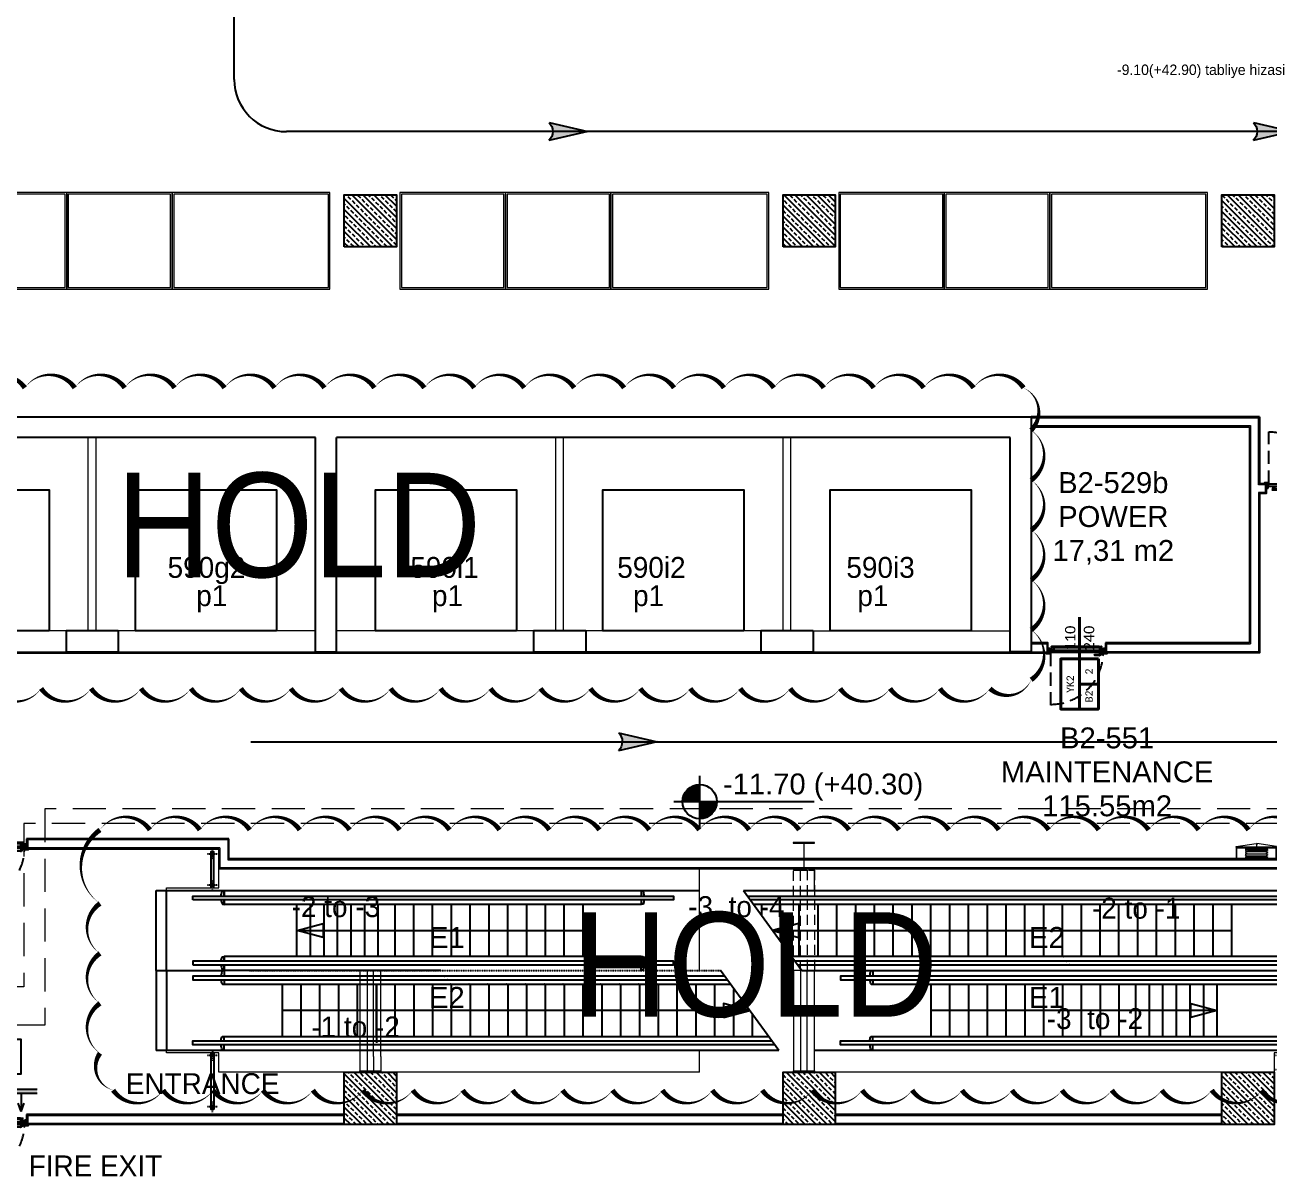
# Model space of a CAD drawing. Header units: metres. Extents: x -9802 to 773, y -8579 to 5125.
# Drawn here: x -4060 to -1678, y -8507 to -6301 of the extents above; entities that cross this region are included whole.
import ezdxf
from ezdxf.enums import TextEntityAlignment as Align

# ---------------------------------------------------------------- set-up
doc = ezdxf.new("R2010")
doc.units = ezdxf.units.M
doc.header["$MEASUREMENT"] = 0
for name, pattern in [('DASHDOT2', [0.5, 0.25, -0.125, 0, -0.125]), ('DOT2', [0.125, 0, -0.125]), ('HIDDEN', [9.525, 6.35, -3.175]), ('HIDDEN2', [0.1875, 0.125, -0.0625])]:
    doc.linetypes.add(name, pattern=pattern)
doc.layers.get('0').update_dxf_attribs({"color": 30, "lineweight": 0})
for name, color, linetype in [('6', 242, 'Continuous'), ('AG-DOOR', 2, 'Continuous'), ('AG-DOOR-OPENING', 9, 'HIDDEN'), ('AG-ESCALATOR', 3, 'Continuous'), ('AG-HANDRAIL', 20, 'Continuous'), ('AG-PLASTER', 73, 'Continuous'), ('AR-ESCALATOR', 3, 'Continuous'), ('V-0_Hatch_Concrete', 252, 'Continuous'), ('V-0_Notation_Level_200', 2, 'Continuous'), ('V-2_Column', 160, 'Continuous'), ('V-2_Wall_Concrete', 160, 'Continuous'), ('V-5_Mechanical', 222, 'Continuous')]:
    doc.layers.add(name, color=color, linetype=linetype)
for name, color, linetype, lineweight in [('Ag-040', 2, 'Continuous', 20), ('AG-Beam_Below', 137, 'HIDDEN', 15), ('AG-DOOR-NOTATION-FIRE', 1, 'Continuous', 40), ('AG-FIRE-HOSE', 1, 'Continuous', 0), ('AG-Slab_Hole', 163, 'Continuous', 20), ('AG-SteelSection', 172, 'Continuous', 15), ('AG-Wall', 4, 'Continuous', 20), ('AI-040 @ 250', 2, 'Continuous', 20), ('HOLD', 7, 'Continuous', 0), ('shaft', 3, 'Continuous', 20), ('SP1-Equipment', 4, 'Continuous', 9)]:
    doc.layers.add(name, color=color, linetype=linetype, lineweight=lineweight)
doc.styles.add('$0$IIS IKEA SANS', font='')
doc.styles.add('ALANLAR_B8$0$ALANLAR_B8$0$VIVA_100', font='arial.ttf', dxfattribs={"height": 25})
doc.styles.add('ARIAL', font='arial.ttf', dxfattribs={"width": 0.9})
doc.styles.add('ARIAL-ING', font='arial.ttf')
doc.styles.add('CALIBRI LIGHT', font='calibril.ttf')
doc.styles.add('IIS IKEA SANS', font='')
doc.styles.get('$0$IIS IKEA SANS').set_extended_font_data('IKEA Sans')
doc.styles.get('IIS IKEA SANS').set_extended_font_data('IKEA Sans')

# ---------------------------------------------------------------- blocks, each defined once
blk = doc.blocks.new('IIS_RoomInfo_2D')
at = {"style": 'IIS IKEA SANS'}
for tag, p, height in [('IIS_ROOMINFO_1:ROOMNAME', (-5.19, 1.61), 2), ('IIS_ROOMINFO_1:ROOMNO', (-5.19, -1.39), 2), ('IIS_ROOMINFO_1:ROOMM2', (-5.19, -3.64), 1.25)]:
    blk.add_attdef(tag, p, '', height=height, dxfattribs=at)
blk = doc.blocks.new('*U6')
at = {"style": 'ARIAL'}
for tag, p in [('NO', (1.676, 0.8)), ('MAHAL', (1.676, -1.8)), ('ALAN', (1.676, -4.4))]:
    blk.add_attdef(tag, text='', height=1.6, dxfattribs=at).set_placement(p, align=Align.MIDDLE_CENTER)
blk = doc.blocks.new('*U27')
for p, q in [((0, -493), (0, 493)), ((-493, 0), (2191, 0))]:
    blk.add_line(p, q)
at = {"const_width": 328}
for points in [[(0, 164, 0.414214), (-164, 0, 0.414214)], [(0, -164, 0.414214), (164, 0, 0.414214)]]:
    blk.add_lwpolyline(points, format="xyb", dxfattribs=at)
blk.add_circle((0, 0), 328)
at = {"style": 'ALANLAR_B8$0$ALANLAR_B8$0$VIVA_100'}
for tag, p in [('%%P0.00', (1897, 137)), ('-0.07', (1834, -502))]:
    blk.add_attdef(tag, text='', height=400, dxfattribs=at).set_placement(p, align=Align.RIGHT)
blk = doc.blocks.new('YD')
at = {"layer": 'AG-FIRE-HOSE'}
for p, q in [((-165, 214), (-165, 564)), ((-130, 569), (-130, 209)), ((-90, 209), (-90, 569)), ((-51, 569), (-51, 209)), ((-220, 389), (-204, 389))]:
    blk.add_line(p, q, dxfattribs=at)
for points in [[(-220, 770), (-236, 770), (-288, 394, 0.037389), (-220, 389, -23668932620.97506)], [(-220, 0), (-236, 0), (-288, 384, -0.037389), (-220, 389, 23668932620.97506)]]:
    blk.add_lwpolyline(points, format="xyb", dxfattribs=at)
for points in [[(-220, 0), (0, 0), (0, 770), (-220, 770), (-220, 0)], [(-181, 605), (-165, 564), (-149, 605), (-130, 569), (-110, 605), (-90, 569), (-71, 605), (-51, 569), (-31, 605)], [(-181, 173), (-165, 214), (-149, 173), (-130, 209), (-110, 173), (-90, 209), (-71, 173), (-51, 209), (-31, 173)]]:
    blk.add_lwpolyline(points, dxfattribs=at)
for points in [[(-204, 8), (-8, 8), (-8, 762), (-204, 762)], [(-185, 173), (-181, 173), (-181, 605), (-185, 605)], [(-31, 605), (-28, 605), (-28, 173), (-31, 173)]]:
    blk.add_lwpolyline(points, close=True, dxfattribs=at)
blk = doc.blocks.new('A$C4A7B21B9')
at = {"layer": 'AG-Beam_Below', "ltscale": 3}
for points in [[(-0.2, 1.95), (-0.6, 1.95), (-0.6, 0), (-0.2, 0)], [(-0.338, 1.95), (-0.463, 1.95), (-0.463, 0.03), (-0.338, 0.03)], [(-0.2, 0), (-0.6, 0), (-0.6, 0.03), (-0.2, 0.03)]]:
    blk.add_lwpolyline(points, close=True, dxfattribs=at)
blk = doc.blocks.new('A$C6AB749E8')
at = {"layer": 'AG-Beam_Below', "linetype": 'Continuous', "ltscale": 0.3}
for p, q in [((-0.6, 0.3), (-0.6, 0.03)), ((-0.463, 0.3), (-0.463, 0.03)), ((-0.338, 0.3), (-0.338, 0.03)), ((-0.2, 0.3), (-0.2, 0.03))]:
    blk.add_line(p, q, dxfattribs=at)
at = {"layer": 'AG-Beam_Below', "ltscale": 3}
for points in [[(-0.2, 0.3), (-0.2, 1.95), (-0.6, 1.95), (-0.6, 0.3)], [(-0.338, 0.3), (-0.338, 1.95), (-0.463, 1.95), (-0.463, 0.3)]]:
    blk.add_lwpolyline(points, dxfattribs=at)
at = {"layer": 'AG-Beam_Below', "linetype": 'Continuous', "ltscale": 3}
blk.add_lwpolyline([(-0.2, 0), (-0.6, 0), (-0.6, 0.03), (-0.2, 0.03)], close=True, dxfattribs=at)
at = {"layer": 'AG-ESCALATOR'}
blk.add_line((-0.285, 1.685), (-0.285, 0.565), dxfattribs=at)
blk = doc.blocks.new('ok')
at = {"layer": '6'}
h = blk.add_hatch(color=256, dxfattribs=at)
edge = h.paths.add_edge_path()
edge.add_ellipse((1571515.97, 116941.68), major_axis=(-7.14, 7.19), ratio=1, start_angle=359.45276, end_angle=450.68953)
edge.add_line((1571508.87, 116934.46), (1571477.92, 116941.82))
edge.add_line((1571477.92, 116941.82), (1571508.9, 116948.94))
for p, q in [((1571477.92, 116941.82), (1571508.9, 116948.94)), ((1571508.87, 116934.46), (1571477.92, 116941.82))]:
    blk.add_line(p, q, dxfattribs=at)
at = {"layer": '6', "extrusion": (0, 0, -1)}
blk.add_ellipse((1571515.97, 116941.68), major_axis=(-7.14, 7.19), ratio=1, start_param=4.700354, end_param=6.292737, dxfattribs=at)
blk = doc.blocks.new('KAPIYON')
at = {"layer": '6'}
blk.add_hatch(color=2, dxfattribs=at).paths.add_polyline_path([(1584376.1, 117133.6), (1584364.2, 117133.6), (1584364.2, 117115.1), (1584364.2, 117105.6), (1584357.6, 117105.6), (1584370.2, 117096.6), (1584382.7, 117105.6), (1584376.1, 117105.6), (1584376.1, 117115.1)])
at = {"layer": '6', "color": 4}
blk.add_lwpolyline([(1584330, 117143.2), (1584410.3, 117143.2), (1584410.3, 117087), (1584330, 117087), (1584330, 117143.2)], dxfattribs=at)
at = {"layer": '6', "color": 2}
blk.add_lwpolyline([(1584376.1, 117133.6), (1584364.2, 117133.6), (1584364.2, 117115.1), (1584364.2, 117105.6), (1584357.6, 117105.6), (1584370.2, 117096.6), (1584382.7, 117105.6), (1584376.1, 117105.6), (1584376.1, 117115.1)], close=True, dxfattribs=at)
blk = doc.blocks.new('A$C07630900')
at = {"layer": '6', "xscale": 0.5, "yscale": 0.5, "zscale": 0.5, "rotation": 270}
blk.add_blockref('KAPIYON', (-58543.51, 792191.76), dxfattribs=at)
blk = doc.blocks.new('A$C2DA34C5B')
at = {"xscale": 24, "yscale": 24, "zscale": 24}
blk.add_blockref('A$C07630900', (315, -160), dxfattribs=at)
blk = doc.blocks.new('I')
at = {"layer": '6', "linetype": 'Continuous'}
blk.add_hatch(color=4, dxfattribs=at).paths.add_polyline_path([(208591, 128493), (208591, 128667), (205379, 128667), (205379, 128493)])
at = {"layer": '6', "color": 4}
for p, q in [((208591, 128667), (205379, 128667)), ((205379, 128493), (208591, 128493))]:
    blk.add_line(p, q, dxfattribs=at)
at = {"layer": '6'}
for p, q in [((205991, 128493), (205991, 127812)), ((207979, 128493), (207979, 127812)), ((205991, 127812), (205877, 128131)), ((205991, 127812), (206104, 128131)), ((207979, 127812), (207866, 128131)), ((207979, 127812), (208093, 128131))]:
    blk.add_line(p, q, dxfattribs=at)
blk = doc.blocks.new('A$C797D3CE4')
at = {"layer": '6', "xscale": -0.4999999999999911, "yscale": 0.4999999999999911, "zscale": 0.4999999999999911, "rotation": 180}
blk.add_blockref('I', (-103492, 64334), dxfattribs=at)
at = {"layer": '6', "ltscale": 250, "rotation": 270}
blk.add_blockref('A$C2DA34C5B', (-12, 33), dxfattribs=at)
blk = doc.blocks.new('A$C64C532C9')
at = {"layer": '6', "ltscale": 0.3}
for p, q in [((66.786, -46.092), (66.786, -27.621)), ((89.665, -47.092), (67.786, -47.092))]:
    blk.add_line(p, q, dxfattribs=at)
at = {"layer": '6'}
blk.add_line((67.105, -58.775), (87.213, -58.775), dxfattribs=at)
at = {"layer": '6', "ltscale": 0.3}
blk.add_arc((67.786, -46.092), 1, 180, 270, dxfattribs=at)
at = {"layer": '6', "extrusion": (0, 0, -1), "xscale": -0.02399999999994179, "yscale": 0.02399999999994179, "zscale": -0.02399999999994179, "rotation": 180}
for p in [(-37789.026, 2759.512), (-37802.509, 2759.512), (-37790.355, 2747.829)]:
    blk.add_blockref('ok', p, dxfattribs=at)
at = {"layer": '6', "xscale": 0.0009999999999854483, "yscale": 0.0009999999999854483, "zscale": 0.0009999999999854483, "rotation": 180}
blk.add_blockref('A$C797D3CE4', (62.209, -65.419), dxfattribs=at)
blk = doc.blocks.new('ss3')
at = {"layer": 'SP1-Equipment', "color": 251, "ltscale": 0.3}
for points in [[(-106537, -359685), (-106537, -361705), (-104687, -361705), (-104687, -359685)], [(-106507, -359715), (-106507, -361675), (-104717, -361675), (-104717, -359715)]]:
    blk.add_lwpolyline(points, close=True, dxfattribs=at)
blk = doc.blocks.new('1')
at = {"layer": 'SP1-Equipment', "color": 251, "ltscale": 0.3}
for points in [[(-93598, -359685), (-93598, -362705), (-91748, -362705), (-91748, -359685)], [(-93568, -359715), (-93568, -362675), (-91778, -362675), (-91778, -359715)]]:
    blk.add_lwpolyline(points, close=True, dxfattribs=at)
blk = doc.blocks.new('A$C444451AC')
at = {"layer": 'SP1-Equipment', "rotation": 270}
for name, p in [('ss3', (317871, -173294)), ('ss3', (319891, -173294)), ('1', (322911, -160355)), ('ss3', (326271, -173294)), ('ss3', (328291, -173294)), ('1', (331311, -160355)), ('ss3', (334671, -173294)), ('ss3', (336691, -173294)), ('1', (339711, -160355))]:
    blk.add_blockref(name, p, dxfattribs=at)
blk = doc.blocks.new('A$C32196F0F')
at = {"color": 122}
for p, q in [((11, 3.5), (10.5, 3.5)), ((10.5, 3.5), (10.5, 0.3)), ((15.2, 0), (10.8, 0)), ((11, 6.5), (11, 7.5)), ((15, 6.5), (15, 7.5)), ((15.5, 3.5), (15, 3.5)), ((15.5, 3.5), (15.5, 0.3)), ((15.5, 3), (101.5, 3)), ((15.5, 0.5), (101.5, 0.5)), ((101.5, 3.5), (102, 3.5)), ((101.5, 3.5), (101.5, 0.3)), ((101.8, 0), (106.2, 0)), ((102, 6.5), (102, 7.5)), ((106, 6.5), (106, 7.5)), ((106, 3.5), (106.5, 3.5)), ((106.5, 3.5), (106.5, 0.3))]:
    blk.add_line(p, q, dxfattribs=at)
at = {"linetype": 'HIDDEN2'}
for p, q in [((109.9, 12.8), (107.4, 12.8)), ((108.7, 11.6), (108.7, 14.1))]:
    blk.add_line(p, q, dxfattribs=at)
at = {"color": 122}
for points in [[(7, 4.3), (7, 13.8, 0.414214), (6.8, 14), (0.2, 14, 0.414214), (0, 13.8), (0, 12.5), (0.1, 12.5), (0.1, 13.8, -0.414214), (0.2, 13.9), (6.8, 13.9, -0.414214), (6.8, 13.8), (6.8, 4.3), (6.8, 4.3, -0.414214), (6.7, 4.2), (3.5, 4.2), (3.5, 4.2), (3.5, 4), (6.7, 4, 0.414214), (7, 4.3)], [(110, 4.3), (110, 13.8, -0.414214), (110.2, 14), (116.8, 14, -0.414214), (117, 13.8), (117, 12.5), (116.8, 12.5), (116.8, 13.8, 0.414214), (116.8, 13.9), (110.2, 13.9, 0.414214), (110.1, 13.8), (110.1, 4.3), (110.1, 4.3, 0.414214), (110.3, 4.2), (113.5, 4.2), (113.5, 4.2), (113.5, 4), (110.3, 4, -0.414214), (110, 4.3)]]:
    blk.add_lwpolyline(points, format="xyb", dxfattribs=at)
blk.add_lwpolyline([(110, 7.5), (7, 7.5), (7, 11.5), (110, 11.5)], close=True)
for points in [[(15, 6.5), (11, 6.5), (11, 1.5), (15, 1.5)], [(102, 6.5), (106, 6.5), (106, 1.5), (102, 1.5)]]:
    blk.add_lwpolyline(points, close=True, dxfattribs=at)
at = {"color": 253}
blk.add_lwpolyline([(12.2, 12), (12.2, 14.9, -0.414214), (15.2, 17.9), (23.7, 17.4, -0.502224), (24.2, 16.7), (23.9, 15.9), (23.9, 15.9), (15.2, 15.4, 0.414214), (14.2, 14.4), (14.2, 12)], format="xyb", dxfattribs=at)
at = {"linetype": 'HIDDEN2'}
for radius in [0.75, 0.5]:
    blk.add_circle((108.7, 12.8), radius, dxfattribs=at)
at = {"color": 122}
for centre, start, end in [((10.8, 0.3), 180, 270), ((15.2, 0.3), 270, 360), ((101.8, 0.3), 180, 270), ((106.2, 0.3), 270, 360)]:
    blk.add_arc(centre, 0.3, start, end, dxfattribs=at)
at = {"layer": 'AG-DOOR-OPENING', "color": 9, "linetype": 'HIDDEN2', "ltscale": 200}
blk.add_line((108.7, 12.8), (108.7, 113.2), dxfattribs=at)
blk.add_arc((107.6, 11.3), 99.8, 90, 180, dxfattribs=at)
blk = doc.blocks.new('*U54')
blk.add_lwpolyline([(1000, -450), (2200, -450), (2200, 450), (1000, 450)], close=True)
for points in [[(2200, 0), (0, 0)], [(1600, -450), (1600, 0)]]:
    blk.add_lwpolyline(points)
at = {"style": 'CALIBRI LIGHT'}
for tag, height, p in [('GENİŞLİK', 250, (500, 225)), ('KAPIKODU', 175, (1600, 225)), ('YÜKSEKLİK', 250, (500, -225)), ('KATTAKI.SAYISI', 175, (1300, -225)), ('BULUNDUGU.KAT', 175, (1900, -225))]:
    blk.add_attdef(tag, text='', height=height, dxfattribs=at).set_placement(p, align=Align.MIDDLE_CENTER)
blk = doc.blocks.new('*U64')
at = {"linetype": 'HIDDEN2'}
for p, q in [((3.6, 0.3), (6.1, 0.3)), ((4.8, -0.9), (4.8, 1.6)), ((206.4, 0.3), (203.9, 0.3)), ((205.2, -0.9), (205.2, 1.6))]:
    blk.add_line(p, q, dxfattribs=at)
at = {"color": 122}
for p, q in [((87, 5.1), (87, 3.6)), ((99, 5.1), (87, 5.1)), ((97.2, 3.6), (87, 3.6)), ((96.3, 0.1), (96.3, -0.9)), ((99.9, 0.1), (96.3, 0.1)), ((97.2, 3.6), (97.2, 0.1)), ((99, 5.1), (99, 0.1)), ((99.9, 0.1), (99.9, -0.9)), ((110.1, 0.1), (110.1, -0.9)), ((110.1, 0.1), (113.7, 0.1)), ((111, 5.1), (111, 0.1)), ((111, 5.1), (123, 5.1)), ((112.8, 3.6), (112.8, 0.1)), ((112.8, 3.6), (123, 3.6)), ((113.7, 0.1), (113.7, -0.9)), ((123, 5.1), (123, 3.6)), ((12.5, -9), (12, -9)), ((12, -9), (12, -12.2)), ((16.7, -12.5), (12.3, -12.5)), ((12.5, -6), (12.5, -5)), ((16.5, -6), (16.5, -5)), ((17, -9), (16.5, -9)), ((17, -9), (17, -12.2)), ((17, -9.5), (95.5, -9.5)), ((17, -12), (95.5, -12)), ((95.5, -9), (96, -9)), ((95.5, -9), (95.5, -12.2)), ((95.8, -12.5), (100.2, -12.5)), ((96, -6), (96, -5)), ((100, -6), (100, -5)), ((100, -9), (100.5, -9)), ((100.5, -9), (100.5, -12.2)), ((110, -9), (109.5, -9)), ((109.5, -9), (109.5, -12.2)), ((114.2, -12.5), (109.8, -12.5)), ((110, -6), (110, -5)), ((114, -6), (114, -5)), ((114.5, -9), (114, -9)), ((114.5, -9), (114.5, -12.2)), ((193, -9.5), (114.5, -9.5)), ((193, -12), (114.5, -12)), ((193, -9), (193.5, -9)), ((193, -9), (193, -12.2)), ((193.3, -12.5), (197.7, -12.5)), ((193.5, -6), (193.5, -5)), ((197.5, -6), (197.5, -5)), ((197.5, -9), (198, -9)), ((198, -9), (198, -12.2))]:
    blk.add_line(p, q, dxfattribs=at)
for points in [[(3.5, -8.2), (3.5, 1.3, 0.414214), (3.3, 1.5), (-3.3, 1.5, 0.414214), (-3.5, 1.3), (-3.5, 0), (-3.4, 0), (-3.4, 1.3, -0.414214), (-3.3, 1.4), (3.3, 1.4, -0.414214), (3.3, 1.3), (3.3, -8.2), (3.3, -8.2, -0.414214), (3.2, -8.4), (0, -8.4), (0, -8.4), (0, -8.5), (3.2, -8.5, 0.414214), (3.5, -8.2)], [(206.5, -8.2), (206.5, 1.3, -0.414214), (206.7, 1.5), (213.3, 1.5, -0.414214), (213.5, 1.3), (213.5, 0), (213.4, 0), (213.4, 1.3, 0.414214), (213.3, 1.4), (206.7, 1.4, 0.414214), (206.7, 1.3), (206.7, -8.2), (206.7, -8.2, 0.414214), (206.8, -8.4), (210, -8.4), (210, -8.4), (210, -8.5), (206.8, -8.5, -0.414214), (206.5, -8.2)]]:
    blk.add_lwpolyline(points, format="xyb", dxfattribs=at)
for points in [[(3.5, -5), (105, -5), (105, -1), (3.5, -1)], [(206.5, -5), (105, -5), (105, -1), (206.5, -1)]]:
    blk.add_lwpolyline(points, close=True)
for points in [[(16.5, -6), (12.5, -6), (12.5, -11), (16.5, -11)], [(96, -6), (100, -6), (100, -11), (96, -11)], [(114, -6), (110, -6), (110, -11), (114, -11)], [(193.5, -6), (197.5, -6), (197.5, -11), (193.5, -11)]]:
    blk.add_lwpolyline(points, close=True, dxfattribs=at)
at = {"linetype": 'HIDDEN2'}
for centre, radius in [((4.8, 0.3), 0.75), ((4.8, 0.3), 0.5), ((205.2, 0.3), 0.75), ((205.2, 0.3), 0.5)]:
    blk.add_circle(centre, radius, dxfattribs=at)
at = {"color": 122}
for centre, start, end in [((12.3, -12.2), 180, 270), ((16.7, -12.2), 270, 0), ((95.8, -12.2), 180, 270), ((100.2, -12.2), 270, 0), ((109.8, -12.2), 180, 270), ((114.2, -12.2), 270, 0), ((193.3, -12.2), 180, 270), ((197.7, -12.2), 270, 0)]:
    blk.add_arc(centre, 0.3, start, end, dxfattribs=at)
at = {"layer": 'AG-DOOR-OPENING', "color": 9, "linetype": 'HIDDEN2', "ltscale": 200}
for p, q in [((4.8, 0.3), (4.8, 99.2)), ((205.2, 0.3), (205.2, 99.2))]:
    blk.add_line(p, q, dxfattribs=at)
for centre, start, end in [((4.9, -0.9), 0, 90), ((205.1, -0.9), 90, 180)]:
    blk.add_arc(centre, 100.1, start, end, dxfattribs=at)
blk = doc.blocks.new('kolon 1x1')
at = {"layer": 'V-0_Hatch_Concrete'}
h = blk.add_hatch(dxfattribs=at)
h.set_pattern_fill('ANSI33', color=256, scale=0.6, angle=90)
h.set_pattern_definition([(135, (49.56922, -174.56495), (-0.10606602, -0.10606602), []), (135, (49.56922, -174.45888), (-0.10606602, -0.10606602), [0.075, -0.0375])])
h.paths.add_polyline_path([(1, -1), (1, 0), (0, 0), (0, -1)])
blk.add_lwpolyline([(0, -1), (0, 0), (1, 0), (1, -1)], close=True)
blk = doc.blocks.new('as-gr')
at = {"linetype": 'Continuous'}
for p, q in [((-41.4, -75.15), (-41.4, -71.45)), ((-41.25, -75.15), (-41.25, -71.45)), ((-32.45, -75.15), (-32.45, -71.45)), ((-32.3, -75.15), (-32.3, -71.45)), ((-28.1, -75.15), (-28.1, -71.45)), ((-27.95, -75.15), (-27.95, -71.45))]:
    blk.add_line(p, q, dxfattribs=at)
at = {"layer": 'AG-Wall'}
for p, q in [((-41.825, -75.15), (-45.6, -75.15)), ((-37.05, -75.15), (-40.825, -75.15)), ((-32.875, -75.15), (-36.65, -75.15)), ((-28.525, -75.15), (-31.875, -75.15)), ((-27.525, -75.15), (-23.75, -75.15)), ((-45.6, -75.55), (-41.825, -75.55)), ((-40.825, -75.55), (-37.05, -75.55)), ((-36.65, -75.55), (-32.875, -75.55)), ((-28.525, -75.55), (-31.875, -75.55)), ((-27.525, -75.55), (-23.75, -75.55))]:
    blk.add_line(p, q, dxfattribs=at)
at = {"layer": 'V-2_Wall_Concrete'}
for p, q in [((-50.3, -71.05), (-23.35, -71.05)), ((-23.35, -71.05), (-23.35, -75.55)), ((-37.05, -71.45), (-45.6, -71.45)), ((-37.05, -75.55), (-37.05, -71.45)), ((-23.75, -71.45), (-36.65, -71.45)), ((-36.65, -75.55), (-36.65, -71.45)), ((-23.75, -75.55), (-23.75, -71.45)), ((-41.825, -75.15), (-41.825, -75.55)), ((-40.825, -75.15), (-41.825, -75.15)), ((-40.825, -75.15), (-40.825, -75.55)), ((-32.875, -75.15), (-32.875, -75.55)), ((-31.875, -75.15), (-32.875, -75.15)), ((-31.875, -75.15), (-31.875, -75.55)), ((-27.525, -75.15), (-28.525, -75.15)), ((-28.525, -75.15), (-28.525, -75.55)), ((-27.525, -75.15), (-27.525, -75.55)), ((-41.825, -75.55), (-40.825, -75.55)), ((-37.05, -75.55), (-36.65, -75.55)), ((-32.875, -75.55), (-31.875, -75.55)), ((-28.525, -75.55), (-27.525, -75.55)), ((-23.35, -75.55), (-23.75, -75.55))]:
    blk.add_line(p, q, dxfattribs=at)
at = {"layer": 'V-5_Mechanical', "linetype": 'Continuous'}
for points in [[(-42.15, -75.15), (-44.85, -75.15), (-44.85, -72.45), (-42.15, -72.45)], [(-37.798, -75.15), (-40.498, -75.15), (-40.498, -72.45), (-37.798, -72.45)], [(-33.2, -75.15), (-35.9, -75.15), (-35.9, -72.45), (-33.2, -72.45)], [(-28.85, -75.15), (-31.55, -75.15), (-31.55, -72.45), (-28.85, -72.45)], [(-24.5, -75.15), (-27.2, -75.15), (-27.2, -72.45), (-24.5, -72.45)]]:
    blk.add_lwpolyline(points, close=True, dxfattribs=at)
blk = doc.blocks.new('HNDR-PLN')
at = {"layer": 'AG-HANDRAIL', "color": 9, "linetype": 'HIDDEN2'}
blk.add_lwpolyline([(20, 20), (20, -20), (-20, -20), (-20, 20)], close=True, dxfattribs=at)
at = {"layer": 'AG-HANDRAIL', "linetype": 'DASHDOT2', "ltscale": 2}
for points in [[(0, -100), (0, 100)], [(-100, 0), (100, 0)]]:
    blk.add_lwpolyline(points, dxfattribs=at)
at = {"layer": 'AG-HANDRAIL', "color": 9, "linetype": 'HIDDEN2'}
blk.add_circle((0, 0), 15, dxfattribs=at)
blk = doc.blocks.new('b2vest')
at = {"layer": 'AG-HANDRAIL', "ltscale": 0.3}
blk.add_lwpolyline([(-22850, -4070), (-22850, -3370), (-22800, -3370), (-22800, -4070)], dxfattribs=at)
for points in [[(-1951, -3370), (-1951, -4070), (-2001, -4070), (-2001, -3370)], [(-22799, -8310), (-22849, -8310), (-22849, -7230), (-22799, -7230)], [(-2400, -7600), (-2400, -7230), (-2350, -7230), (-2350, -7600)]]:
    blk.add_lwpolyline(points, close=True, dxfattribs=at)
at = {"layer": 'AG-Slab_Hole', "ltscale": 0.3}
for p, q in [((-13500, -5650), (-13500, -3700)), ((-11300, -4120), (-11300, -3700)), ((-11300, -7600), (-11300, -5650)), ((-13500, -7600), (-13500, -7180))]:
    blk.add_line(p, q, dxfattribs=at)
for points in [[(-23700, -4120), (-23700, -4070), (-22700, -4070), (-22700, -3700)], [(-2100, -3700), (-2100, -4070), (-1100, -4070), (-1100, -4120)], [(-20300, -7600), (-22700, -7600), (-22700, -7230), (-23700, -7230), (-23700, -7180)], [(-1100, -7180), (-1100, -7230), (-2500, -7230), (-2500, -7600)], [(-13500, -7600), (-19300, -7600)], [(-3500, -7600), (-11300, -7600)]]:
    blk.add_lwpolyline(points, dxfattribs=at)
at = {"layer": 'AR-ESCALATOR', "color": 140}
for p, q in [((-23900, -5650), (-23900, -4120)), ((-23700, -5650), (-23700, -4120)), ((-19882, -4120), (-13500, -4120)), ((-1100, -5650), (-1100, -7180)), ((-900, -5650), (-900, -7180))]:
    blk.add_line(p, q, dxfattribs=at)
at = {"layer": 'AR-ESCALATOR'}
for p, q in [((-12657, -4120), (-11540, -5650)), ((-1100, -5650), (-1100, -4120)), ((-900, -5650), (-900, -4120)), ((-23900, -5650), (-23900, -7180)), ((-23700, -5650), (-23700, -7180)), ((-11980, -7180), (-13097, -5650))]:
    blk.add_line(p, q, dxfattribs=at)
at = {"layer": 'AR-ESCALATOR', "linetype": 'DOT2', "ltscale": 0.001}
for p, q in [((-7469, -4120), (-7463, -4120)), ((-7469, -4120), (-7463, -4120)), ((-18448, -5650), (-22127, -5650))]:
    blk.add_line(p, q, dxfattribs=at)
at = {"layer": 'AR-ESCALATOR', "color": 140}
for points in [[(-23900, -4120), (-14619, -4120), (-14595, -4123, -0.286419), (-14581, -4135, -0.056277), (-14562, -4226)], [(-22658, -4226, -0.056277), (-22638, -4135, -0.286419), (-22624, -4123), (-22600, -4120), (-22600, -4226)], [(-22658, -4301, 0.07391), (-22638, -4370, 0.286419), (-22624, -4382), (-22600, -4385), (-22600, -4301)], [(-14561, -4301, -0.048643), (-14574, -4371, -0.290108), (-14589, -4383), (-14619, -4385), (-22600, -4385)], [(-22658, -5469, -0.07391), (-22638, -5400, -0.286419), (-22624, -5388), (-22600, -5385), (-22600, -5469)], [(-14561, -5469, 0.048643), (-14574, -5399, 0.290108), (-14589, -5387), (-14619, -5385), (-22600, -5385)], [(-22658, -5544, 0.056277), (-22638, -5635, 0.286419), (-22624, -5647), (-22600, -5650), (-22600, -5544)], [(-14562, -5544, -0.056277), (-14581, -5635, -0.286419), (-14595, -5647), (-14619, -5650), (-14619, -5544)], [(-10238, -5757, -0.056277), (-10219, -5665, -0.286419), (-10205, -5653), (-10181, -5650), (-10181, -5757)], [(-2142, -5757, 0.056277), (-2162, -5665, 0.286419), (-2176, -5653), (-2200, -5650), (-2200, -5757)], [(-10239, -5832, 0.048643), (-10226, -5901, 0.290108), (-10211, -5913), (-10181, -5915), (-2200, -5915)], [(-2142, -5832, -0.07391), (-2162, -5900, -0.286419), (-2176, -5912), (-2200, -5915), (-2200, -5832)], [(-10239, -6999, -0.048643), (-10226, -6929, -0.290108), (-10211, -6917), (-10181, -6915), (-2200, -6915)], [(-900, -7180), (-10181, -7180), (-10205, -7177, -0.286419), (-10219, -7165, -0.056277), (-10238, -7074)], [(-2142, -6999, 0.07391), (-2162, -6930, 0.286419), (-2176, -6918), (-2200, -6915), (-2200, -6999)], [(-2142, -7074, -0.056277), (-2162, -7165, -0.286419), (-2176, -7177), (-2200, -7180), (-2200, -7074)]]:
    blk.add_lwpolyline(points, format="xyb", dxfattribs=at)
for points in [[(-23200, -4301), (-23200, -4226), (-14000, -4226), (-14000, -4301)], [(-20702, -5019), (-21202, -4885), (-20702, -4751)], [(-23200, -5544), (-14000, -5544), (-14000, -5469), (-23200, -5469)], [(-1600, -5757), (-10800, -5757), (-10800, -5832), (-1600, -5832)], [(-4094, -6281), (-3594, -6415), (-4094, -6549)], [(-1600, -6999), (-1600, -7074), (-10800, -7074), (-10800, -6999)]]:
    blk.add_lwpolyline(points, close=True, dxfattribs=at)
for points in [[(-22600, -4226), (-22600, -4120)], [(-14619, -4120), (-14619, -4226)], [(-22600, -4385), (-22600, -4301)], [(-22600, -4301), (-22600, -4385)], [(-21206, -5385), (-21206, -4385)], [(-20947, -5385), (-20947, -4385)], [(-20687, -5385), (-20687, -4385)], [(-20427, -5385), (-20427, -4385)], [(-20167, -5385), (-20167, -4385)], [(-19907, -5385), (-19907, -4385)], [(-19648, -5385), (-19648, -4385)], [(-19328, -5385), (-19328, -4385)], [(-18968, -5385), (-18968, -4385)], [(-18608, -5385), (-18608, -4385)], [(-18248, -5385), (-18248, -4385)], [(-17888, -5385), (-17888, -4385)], [(-17528, -5385), (-17528, -4385)], [(-17168, -5385), (-17168, -4385)], [(-16808, -5385), (-16808, -4385)], [(-16448, -5385), (-16448, -4385)], [(-16088, -5385), (-16088, -4385)], [(-15728, -5385), (-15728, -4385)], [(-14619, -4301), (-14619, -4385)], [(-21202, -4885), (-15728, -4885)], [(-22600, -5385), (-22600, -5469)], [(-22600, -5469), (-22600, -5385)], [(-14619, -5469), (-14619, -5385)], [(-22600, -5544), (-22600, -5650)], [(-14619, -5650), (-14619, -5544)], [(-10181, -5650), (-10181, -5757)], [(-2200, -5757), (-2200, -5650)], [(-10181, -5832), (-10181, -5915)], [(-9072, -5915), (-9072, -6915)], [(-8712, -5915), (-8712, -6915)], [(-8352, -5915), (-8352, -6915)], [(-7992, -5915), (-7992, -6915)], [(-7632, -5915), (-7632, -6915)], [(-7272, -5915), (-7272, -6915)], [(-6912, -5915), (-6912, -6915)], [(-6552, -5915), (-6552, -6915)], [(-6192, -5915), (-6192, -6915)], [(-5832, -5915), (-5832, -6915)], [(-5472, -5915), (-5472, -6915)], [(-5152, -5915), (-5152, -6915)], [(-4893, -5915), (-4893, -6915)], [(-4633, -5915), (-4633, -6915)], [(-4373, -5915), (-4373, -6915)], [(-4113, -5915), (-4113, -6915)], [(-3853, -5915), (-3853, -6915)], [(-3594, -5915), (-3594, -6915)], [(-2200, -5915), (-2200, -5832)], [(-2200, -5832), (-2200, -5915)], [(-3594, -6415), (-9068, -6415)], [(-10181, -6999), (-10181, -6915)], [(-10181, -7180), (-10181, -7074)], [(-2200, -6915), (-2200, -6999)], [(-2200, -6999), (-2200, -6915)], [(-2200, -7074), (-2200, -7180)], [(-4918, -7180), (-11300, -7180)]]:
    blk.add_lwpolyline(points, dxfattribs=at)
at = {"layer": 'AR-ESCALATOR'}
for points in [[(-12657, -4120), (-2200, -4120), (-2176, -4123, -0.286419), (-2162, -4135, -0.056277), (-2142, -4226)], [(-2142, -4301, -0.048643), (-2155, -4371, -0.290108), (-2169, -4383), (-2200, -4385), (-12464, -4385)], [(-2142, -5469, 0.048643), (-2155, -5399, 0.290108), (-2169, -5387), (-2200, -5385), (-11734, -5385)], [(-18454, -5650), (-22600, -5650), (-22624, -5653, 0.286419), (-22638, -5665, 0.056277), (-22658, -5757)], [(-11540, -5650), (-2200, -5650), (-2176, -5647, 0.286419), (-2162, -5635, 0.056277), (-2142, -5544)], [(-22658, -5832, 0.048643), (-22645, -5901, 0.290108), (-22631, -5913), (-22600, -5915), (-12918, -5915)], [(-22658, -6999, -0.048643), (-22645, -6929, -0.290108), (-22631, -6917), (-22600, -6915), (-12174, -6915)], [(-11980, -7180), (-22600, -7180), (-22624, -7177, -0.286419), (-22638, -7165, -0.056277), (-22658, -7074)]]:
    blk.add_lwpolyline(points, format="xyb", dxfattribs=at)
for points in [[(-12580, -4226), (-1600, -4226), (-1600, -4301), (-12525, -4301)], [(-7469, -4120), (-7463, -4120)], [(-7397, -4226), (-7391, -4226)], [(-2200, -4120), (-2200, -4226)], [(-2200, -4120), (-900, -4120)], [(-12309, -4598), (-12309, -4385)], [(-11949, -5091), (-11949, -4385)], [(-11589, -5385), (-11589, -4385)], [(-11229, -5385), (-11229, -4385)], [(-10869, -5385), (-10869, -4385)], [(-10509, -5385), (-10509, -4385)], [(-10149, -5385), (-10149, -4385)], [(-9789, -5385), (-9789, -4385)], [(-9429, -5385), (-9429, -4385)], [(-9069, -5385), (-9069, -4385)], [(-8709, -5385), (-8709, -4385)], [(-8349, -5385), (-8349, -4385)], [(-7989, -5385), (-7989, -4385)], [(-7629, -5385), (-7629, -4385)], [(-7340, -4301), (-7346, -4301)], [(-7269, -5385), (-7269, -4385)], [(-6909, -5385), (-6909, -4385)], [(-6549, -5385), (-6549, -4385)], [(-6189, -5385), (-6189, -4385)], [(-5829, -5385), (-5829, -4385)], [(-5469, -5385), (-5469, -4385)], [(-5109, -5385), (-5109, -4385)], [(-4749, -5385), (-4749, -4385)], [(-4389, -5385), (-4389, -4385)], [(-4029, -5385), (-4029, -4385)], [(-3669, -5385), (-3669, -4385)], [(-3309, -5385), (-3309, -4385)], [(-2200, -4301), (-2200, -4385)], [(-12099, -4885), (-3309, -4885)], [(-11618, -5544), (-1600, -5544), (-1600, -5469), (-11673, -5469)], [(-6531, -5385), (-6525, -5385)], [(-6475, -5469), (-6468, -5469)], [(-6468, -5469), (-6475, -5469)], [(-2200, -5469), (-2200, -5385)], [(-23900, -5650), (-22600, -5650)], [(-22600, -5650), (-22600, -5757)], [(-18454, -5650), (-18448, -5650)], [(-6418, -5544), (-6424, -5544)], [(-6424, -5544), (-6418, -5544)], [(-2200, -5650), (-2200, -5544)], [(-900, -5650), (-2200, -5650)], [(-13025, -5757), (-23200, -5757), (-23200, -5832), (-12974, -5832)], [(-22600, -5832), (-22600, -5915)], [(-21491, -5915), (-21491, -6915)], [(-21131, -5915), (-21131, -6915)], [(-20771, -5915), (-20771, -6915)], [(-20411, -5915), (-20411, -6915)], [(-20051, -5915), (-20051, -6915)], [(-19691, -5915), (-19691, -6915)], [(-19331, -5915), (-19331, -6915)], [(-18971, -5915), (-18971, -6915)], [(-18611, -5915), (-18611, -6915)], [(-18382, -5757), (-18376, -5757)], [(-18376, -5757), (-18382, -5757)], [(-18325, -5832), (-18332, -5832)], [(-18332, -5832), (-18325, -5832)], [(-18269, -5915), (-18275, -5915)], [(-18251, -5915), (-18251, -6915)], [(-17909, -5915), (-17915, -5915)], [(-17891, -5915), (-17891, -6915)], [(-17549, -5915), (-17555, -5915)], [(-17531, -5915), (-17531, -6915)], [(-17189, -5915), (-17195, -5915)], [(-17171, -5915), (-17171, -6915)], [(-16829, -5915), (-16835, -5915)], [(-16811, -5915), (-16811, -6915)], [(-16469, -5915), (-16475, -5915)], [(-16451, -5915), (-16451, -6915)], [(-16109, -5915), (-16115, -5915)], [(-16091, -5915), (-16091, -6915)], [(-15749, -5915), (-15755, -5915)], [(-15731, -5915), (-15731, -6915)], [(-15389, -5915), (-15395, -5915)], [(-15371, -5915), (-15371, -6915)], [(-15029, -5915), (-15035, -5915)], [(-15011, -5915), (-15011, -6915)], [(-14669, -5915), (-14675, -5915)], [(-14651, -5915), (-14651, -6915)], [(-14309, -5915), (-14315, -5915)], [(-14291, -5915), (-14291, -6915)], [(-13931, -5915), (-13931, -6915)], [(-13571, -5915), (-13571, -6915)], [(-13211, -5915), (-13211, -6915)], [(-12851, -6013), (-12851, -6915)], [(-12539, -6415), (-21491, -6415)], [(-12491, -6480), (-12491, -6915)], [(-12058, -7074), (-23200, -7074), (-23200, -6999), (-12113, -6999)], [(-22600, -6999), (-22600, -6915)], [(-22600, -7180), (-22600, -7074)], [(-17460, -6999), (-17454, -6999)], [(-22600, -7180), (-23900, -7180)]]:
    blk.add_lwpolyline(points, dxfattribs=at)
for points in [[(-11599, -4751), (-12099, -4885), (-11599, -5019)], [(-13039, -6549), (-12539, -6415), (-13039, -6281)]]:
    blk.add_lwpolyline(points, close=True, dxfattribs=at)
at = {"layer": 'AR-ESCALATOR', "linetype": 'DOT2', "ltscale": 0.001}
blk.add_lwpolyline([(-22127, -5650), (-13097, -5650)], dxfattribs=at)
blk.add_blockref('HNDR-PLN', (-22825, -3420))
at = {"xscale": -1}
for p in [(-1975, -3420), (-2375, -7280)]:
    blk.add_blockref('HNDR-PLN', p, dxfattribs=at)
for p, rotation in [((-22824, -4020), 90.00000000000004), ((-1976, -4020), 90.00000000000004), ((-2375, -7550), 180), ((-22824, -8260), 90.00000000000004)]:
    blk.add_blockref('HNDR-PLN', p, dxfattribs=dict(rotation=rotation))
at = {"xscale": -1, "rotation": 90}
blk.add_blockref('HNDR-PLN', (-22824, -7280), dxfattribs=at)

msp = doc.modelspace()

# ---------------------------------------------------------------- linework, layer by layer
at = {"layer": 'AG-Beam_Below', "ltscale": 3}
for points in [[(-2548.4, -7915.9), (-2588.4, -7915.9), (-2588.4, -7918.9), (-2548.4, -7918.9)], [(-2548.4, -8110.9), (-2588.4, -8110.9), (-2588.4, -7918.9), (-2548.4, -7918.9)], [(-2562.2, -8110.9), (-2574.7, -8110.9), (-2574.7, -7918.9), (-2562.2, -7918.9)]]:
    msp.add_lwpolyline(points, close=True, dxfattribs=at)
at = {"layer": 'AG-PLASTER', "ltscale": 0.3}
for p, q in [((-1696.4, -7050.9), (-2133.4, -7050.9)), ((-2133.4, -7069.9), (-1715.4, -7069.9)), ((-1715.4, -7069.9), (-1715.4, -7483.9)), ((-1715.4, -7483.9), (-1991.4, -7483.9)), ((-1991.4, -7483.9), (-1991.4, -7502.9)), ((-3669.4, -7858.9), (-4056.4, -7858.9))]:
    msp.add_line(p, q, dxfattribs=at)
at = {"layer": 'AG-PLASTER'}
for p, q in [((-4056.4, -7858.9), (-4056.4, -7877.9)), ((-3688.4, -7877.9), (-3688.4, -7915.9)), ((-3688.4, -7915.9), (-1628.4, -7915.9)), ((-4056.4, -8386.9), (-4056.4, -8405.9))]:
    msp.add_line(p, q, dxfattribs=at)
at = {"layer": 'AG-PLASTER', "ltscale": 0.3}
for points in [[(-1696.4, -7050.9), (-1696.4, -7178.9), (-1683.4, -7178.9), (-1683.4, -7197.9), (-1696.4, -7197.9), (-1696.4, -7502.9), (-1991.4, -7502.9)], [(-4284.4, -7502.9), (-2101.4, -7502.9), (-2101.4, -7483.9), (-2133.4, -7483.9)], [(-4056.4, -7877.9), (-3688.4, -7877.9)]]:
    msp.add_lwpolyline(points, dxfattribs=at)
at = {"layer": 'AG-PLASTER'}
for points in [[(-1647.4, -7858.9), (-1647.4, -7896.9), (-3669.4, -7896.9), (-3669.4, -7858.9)], [(-3448.4, -8386.9), (-4056.4, -8386.9)], [(-3448.4, -8405.9), (-4056.4, -8405.9)], [(-2608.4, -8386.9), (-3348.4, -8386.9)], [(-2608.4, -8405.9), (-3348.4, -8405.9)], [(-1768.4, -8386.9), (-2508.4, -8386.9)], [(-1768.4, -8405.9), (-2508.4, -8405.9)]]:
    msp.add_lwpolyline(points, dxfattribs=at)
at = {"layer": 'AG-SteelSection', "ltscale": 2000}
msp.add_lwpolyline([(-2567.9, -7914.9), (-2567.9, -7866.9), (-2547.9, -7866.9), (-2547.9, -7865.9), (-2588.9, -7865.9), (-2588.9, -7866.9), (-2568.9, -7866.9), (-2568.9, -7914.9), (-2588.9, -7914.9), (-2588.9, -7915.9), (-2547.9, -7915.9), (-2547.9, -7914.9)], close=True, dxfattribs=at)
at = {"layer": 'AG-Wall'}
for p, q in [((-2133.4, -7052.9), (-1698.4, -7052.9)), ((-2133.4, -7067.9), (-1713.4, -7067.9)), ((-1713.4, -7067.9), (-1713.4, -7485.9)), ((-2133.4, -7485.9), (-2103.4, -7485.9)), ((-2133.4, -7500.9), (-2103.4, -7500.9)), ((-1989.4, -7485.9), (-1713.4, -7485.9)), ((-3671.4, -7860.9), (-4054.4, -7860.9)), ((-4054.4, -7860.9), (-4054.4, -7875.9)), ((-3686.4, -7875.9), (-4054.4, -7875.9)), ((-3686.4, -7875.9), (-3686.4, -7913.9)), ((-3671.4, -7860.9), (-3671.4, -7898.9)), ((-3671.4, -7898.9), (-1645.4, -7898.9)), ((-3686.4, -7913.9), (-1630.4, -7913.9)), ((-4054.4, -8388.9), (-4054.4, -8403.9))]:
    msp.add_line(p, q, dxfattribs=at)
at = {"layer": 'AG-Wall', "ltscale": 0.3}
for p, q in [((-1698.4, -7180.9), (-1698.4, -7052.9)), ((-1685.4, -7180.9), (-1685.4, -7195.9)), ((-1685.4, -7195.9), (-1698.4, -7195.9)), ((-1698.4, -7195.9), (-1698.4, -7500.9)), ((-2103.4, -7485.9), (-2103.4, -7500.9)), ((-1989.4, -7485.9), (-1989.4, -7500.9)), ((-1698.4, -7500.9), (-1989.4, -7500.9))]:
    msp.add_line(p, q, dxfattribs=at)
msp.add_lwpolyline([(-1685.4, -7180.9), (-1698.4, -7180.9)], dxfattribs=at)
at = {"layer": 'AG-Wall'}
for points in [[(-3448.4, -8388.9), (-4054.4, -8388.9)], [(-3448.4, -8403.9), (-4054.4, -8403.9)], [(-2608.4, -8388.9), (-3348.4, -8388.9)], [(-2608.4, -8403.9), (-3348.4, -8403.9)], [(-1768.4, -8388.9), (-2508.4, -8388.9)], [(-1768.4, -8403.9), (-2508.4, -8403.9)]]:
    msp.add_lwpolyline(points, dxfattribs=at)
at = {"layer": 'HOLD'}
for points in [[(-4155.5, -6995.5, 0, 9.56, -0.520567), (-4059.9, -6995.5, 0, 9.56, -0.520567), (-3964.3, -6995.5, 0, 9.56, -0.520567), (-3868.7, -6995.5, 0, 9.56, -0.520567), (-3773.1, -6995.5, 0, 9.56, -0.520567), (-3677.5, -6995.5, 0, 9.56, -0.520567), (-3581.9, -6995.5, 0, 9.56, -0.520567), (-3486.3, -6995.5, 0, 9.56, -0.520567), (-3390.7, -6995.5, 0, 9.56, -0.520567), (-3295.1, -6995.5, 0, 9.56, -0.520567), (-3199.5, -6995.5, 0, 9.56, -0.520567), (-3103.9, -6995.5, 0, 9.56, -0.520567), (-3008.3, -6995.5, 0, 9.56, -0.520567), (-2912.7, -6995.5, 0, 9.56, -0.520567), (-2817.1, -6995.5, 0, 9.56, -0.520567), (-2721.5, -6995.5, 0, 9.56, -0.520567), (-2626, -6995.5, 0, 9.56, -0.520567), (-2530.4, -6995.5, 0, 9.56, -0.520567), (-2434.8, -6995.5, 0, 9.56, -0.520567), (-2339.2, -6995.5, 0, 9.56, -0.520567), (-2243.6, -6995.5, 0, 9.56, -0.520567), (-2148, -6995.5, 0, 9.56, -0.520567), (-2133.4, -7076.6, 0, 9.56, -0.520567), (-2133.4, -7172.2, 0, 9.56, -0.520567), (-2133.4, -7267.8, 0, 9.56, -0.520567), (-2133.4, -7363.3, 0, 9.56, -0.520567), (-2133.4, -7458.9, 0, 9.56, -0.520567), (-2133.4, -7554.5, 0, 9.56, -0.520567), (-2212.4, -7571.1, 0, 9.56, -0.520567), (-2308, -7571.1, 0, 9.56, -0.520567), (-2403.6, -7571.1, 0, 9.56, -0.520567), (-2499.2, -7571.1, 0, 9.56, -0.520567), (-2594.8, -7571.1, 0, 9.56, -0.520567), (-2690.4, -7571.1, 0, 9.56, -0.520567), (-2786, -7571.1, 0, 9.56, -0.520567), (-2881.6, -7571.1, 0, 9.56, -0.520567), (-2977.2, -7571.1, 0, 9.56, -0.520567), (-3072.8, -7571.1, 0, 9.56, -0.520567), (-3168.4, -7571.1, 0, 9.56, -0.520567), (-3264, -7571.1, 0, 9.56, -0.520567), (-3359.6, -7571.1, 0, 9.56, -0.520567), (-3455.2, -7571.1, 0, 9.56, -0.520567), (-3550.8, -7571.1, 0, 9.56, -0.520567), (-3646.4, -7571.1, 0, 9.56, -0.520567), (-3742, -7571.1, 0, 9.56, -0.520567), (-3837.6, -7571.1, 0, 9.56, -0.520567), (-3933.2, -7571.1, 0, 9.56, -0.520567), (-4028.8, -7571.1, 0, 9.56, -0.520567), (-4124.4, -7571.1, 0, 9.56, -0.520567)], [(-1596.6, -8340.1, 0, 9.56, -0.520567), (-1692.2, -8340.1, 0, 9.56, -0.520567), (-1787.8, -8340.1, 0, 9.56, -0.520567), (-1883.4, -8340.1, 0, 9.56, -0.520567), (-1979, -8340.1, 0, 9.56, -0.520567), (-2074.6, -8340.1, 0, 9.56, -0.520567), (-2170.2, -8340.1, 0, 9.56, -0.520567), (-2265.8, -8340.1, 0, 9.56, -0.520567), (-2361.4, -8340.1, 0, 9.56, -0.520567), (-2457, -8340.1, 0, 9.56, -0.520567), (-2552.6, -8340.1, 0, 9.56, -0.520567), (-2648.2, -8340.1, 0, 9.56, -0.520567), (-2743.8, -8340.1, 0, 9.56, -0.520567), (-2839.4, -8340.1, 0, 9.56, -0.520567), (-2935, -8340.1, 0, 9.56, -0.520567), (-3030.6, -8340.1, 0, 9.56, -0.520567), (-3126.1, -8340.1, 0, 9.56, -0.520567), (-3221.7, -8340.1, 0, 9.56, -0.520567), (-3317.3, -8340.1, 0, 9.56, -0.520567), (-3412.9, -8340.1, 0, 9.56, -0.520567), (-3508.5, -8340.1, 0, 9.56, -0.520567), (-3604.1, -8340.1, 0, 9.56, -0.520567), (-3699.7, -8340.1, 0, 9.56, -0.520567), (-3795.3, -8340.1, 0, 9.56, -0.520567), (-3890.9, -8340.1, 0, 9.56, -0.520567), (-3916, -8269.5, 0, 9.56, -0.520567), (-3916, -8173.9, 0, 9.56, -0.520567), (-3916, -8078.3, 0, 9.56, -0.520567), (-3916, -7982.7, 0, 9.56, -0.520567), (-3916, -7841.8, 0, 9.56, -0.520567), (-3820.4, -7841.8, 0, 9.56, -0.520567), (-3724.8, -7841.8, 0, 9.56, -0.520567), (-3629.2, -7841.8, 0, 9.56, -0.520567), (-3533.6, -7841.8, 0, 9.56, -0.520567), (-3438, -7841.8, 0, 9.56, -0.520567), (-3342.4, -7841.8, 0, 9.56, -0.520567), (-3246.8, -7841.8, 0, 9.56, -0.520567), (-3151.2, -7841.8, 0, 9.56, -0.520567), (-3055.6, -7841.8, 0, 9.56, -0.520567), (-2960, -7841.8, 0, 9.56, -0.520567), (-2864.4, -7841.8, 0, 9.56, -0.520567), (-2768.8, -7841.8, 0, 9.56, -0.520567), (-2673.2, -7841.8, 0, 9.56, -0.520567), (-2577.6, -7841.8, 0, 9.56, -0.520567), (-2482, -7841.8, 0, 9.56, -0.520567), (-2386.4, -7841.8, 0, 9.56, -0.520567), (-2290.9, -7841.8, 0, 9.56, -0.520567), (-2195.3, -7841.8, 0, 9.56, -0.520567), (-2099.7, -7841.8, 0, 9.56, -0.520567), (-2004.1, -7841.8, 0, 9.56, -0.520567), (-1908.5, -7841.8, 0, 9.56, -0.520567), (-1812.9, -7841.8, 0, 9.56, -0.520567), (-1717.3, -7841.8, 0, 9.56, -0.520567), (-1621.7, -7841.8, 0, 9.56, -0.520567)]]:
    msp.add_lwpolyline(points, format="xyseb", dxfattribs=at)
at = {"layer": 'shaft', "linetype": 'HIDDEN', "ltscale": 10}
for points in [[(-1618.8, -7801.7), (-4021.7, -7801.7), (-4021.7, -8215.7), (-4284.9, -8215.7), (-4258.4, -8222.7), (-4287.5, -8215.6), (-4258.5, -8209.3)], [(-1658.5, -7829.5), (-4061.5, -7829.5), (-4061.5, -8142), (-4284.5, -8142), (-4258, -8149), (-4287, -8141.9), (-4258.1, -8135.7)]]:
    msp.add_lwpolyline(points, dxfattribs=at)

# ---------------------------------------------------------------- block references
for name, p, xscale, yscale, zscale in [('as-gr', (201.6, 54.1), 100, 100, 100), ('b2vest', (-1418.4, -7545.9), 0.1, 0.1, 0.1)]:
    msp.add_blockref(name, p, dxfattribs=dict(xscale=xscale, yscale=yscale, zscale=zscale))
at = {"layer": '6', "ltscale": 0.3, "xscale": 100, "yscale": 100, "zscale": 100}
msp.add_blockref('A$C64C532C9', (-10337.7, -1795.9), dxfattribs=at)
at = {"layer": 'Ag-040', "color": 2, "linetype": 'Continuous', "lineweight": 20}
ref = msp.add_blockref('IIS_RoomInfo_2D', (-3315.9, -7936.4), dxfattribs=dict(at, xscale=20, yscale=20, zscale=20, rotation=180))
ref.add_attrib('IIS_ROOMINFO_1:ROOMNAME', '-2 to -3', (-3549.2, -8008.7), dxfattribs={"layer": '0', "height": 40, "style": 'IIS IKEA SANS'})
ref = msp.add_blockref('IIS_RoomInfo_2D', (-2541.3, -7936.4), dxfattribs=dict(at, xscale=20, yscale=20, zscale=20, rotation=180))
ref.add_attrib('IIS_ROOMINFO_1:ROOMNAME', '-3. to -4', (-2789.9, -8008.7), dxfattribs={"layer": '0', "height": 40, "style": 'IIS IKEA SANS'})
ref = msp.add_blockref('IIS_RoomInfo_2D', (-1920.8, -7939.4), dxfattribs=dict(at, xscale=-20, yscale=20, zscale=20, rotation=180))
ref.add_attrib('IIS_ROOMINFO_1:ROOMNAME', '-2 to -1', (-2017, -8011.7), dxfattribs={"layer": '0', "height": 40, "style": 'IIS IKEA SANS'})
ref = msp.add_blockref('IIS_RoomInfo_2D', (-2001.6, -8255.4), dxfattribs=dict(at, xscale=20, yscale=20, zscale=20))
ref.add_attrib('IIS_ROOMINFO_1:ROOMNAME', '-3  to -2', (-2103.6, -8223.1), dxfattribs={"layer": '0', "height": 40, "style": 'IIS IKEA SANS'})
ref = msp.add_blockref('IIS_RoomInfo_2D', (-3316.2, -8271.4), dxfattribs=dict(at, xscale=-20, yscale=20, zscale=20))
ref.add_attrib('IIS_ROOMINFO_1:ROOMNAME', '-1 to -2', (-3511.4, -8239.1), dxfattribs={"layer": '0', "height": 40, "style": 'IIS IKEA SANS'})
ref = msp.add_blockref('IIS_RoomInfo_2D', (-3762.8, -8379.9), dxfattribs=dict(at, xscale=20, yscale=20, zscale=20))
ref.add_attrib('IIS_ROOMINFO_1:ROOMNAME', 'ENTRANCE', (-3866.6, -8347.6), dxfattribs={"layer": '0', "height": 40, "style": 'IIS IKEA SANS'})
ref = msp.add_blockref('IIS_RoomInfo_2D', (-3948.8, -8537.4), dxfattribs=dict(at, xscale=20, yscale=20, zscale=20))
ref.add_attrib('IIS_ROOMINFO_1:ROOMNAME', 'FIRE EXIT', (-4052.6, -8505.1), dxfattribs={"layer": '0', "height": 40, "style": 'IIS IKEA SANS'})
at = {"layer": 'AG-Beam_Below', "ltscale": 0.3, "xscale": 100, "yscale": 100, "zscale": 100}
for name, p in [('A$C6AB749E8', (-3358.4, -8305.9)), ('A$C4A7B21B9', (-2528.4, -8305.9))]:
    msp.add_blockref(name, p, dxfattribs=at)
at = {"layer": 'AG-DOOR', "xscale": -1, "rotation": 359.999991600081}
msp.add_blockref('*U64', (-1473.4, -7178.9), dxfattribs=at)
at = {"layer": 'AG-DOOR', "rotation": 180}
for p in [(-1987.9, -7490.4), (-4052.9, -7865.4), (-4052.9, -8393.4)]:
    msp.add_blockref('A$C32196F0F', p, dxfattribs=at)
at = {"layer": 'AG-DOOR-NOTATION-FIRE', "ltscale": 0.3}
ref = msp.add_blockref('*U54', (-2040.7, -7434.6), dxfattribs=dict(at, xscale=-0.08000000000000002, yscale=0.08000000000000002, zscale=0.08000000000000002, rotation=90))
ref.add_attrib('BULUNDUGU.KAT', 'B2', dxfattribs={"layer": '0', "height": 14, "rotation": 90, "style": 'CALIBRI LIGHT'}).set_placement((-2022.7, -7586.6), align=Align.MIDDLE_CENTER)
ref.add_attrib('KATTAKI.SAYISI', '2', dxfattribs={"layer": '0', "height": 14, "rotation": 90, "style": 'CALIBRI LIGHT'}).set_placement((-2022.7, -7538.6), align=Align.MIDDLE_CENTER)
ref.add_attrib('KAPIKODU', 'YK2', dxfattribs={"layer": '0', "height": 14, "rotation": 90, "style": 'CALIBRI LIGHT'}).set_placement((-2058.7, -7562.6), align=Align.MIDDLE_CENTER)
ref.add_attrib('YÜKSEKLİK', '240', dxfattribs={"layer": '0', "height": 20, "rotation": 90, "style": 'CALIBRI LIGHT'}).set_placement((-2022.7, -7474.6), align=Align.MIDDLE_CENTER)
ref.add_attrib('GENİŞLİK', '110', dxfattribs={"layer": '0', "height": 20, "rotation": 90, "style": 'CALIBRI LIGHT'}).set_placement((-2058.7, -7474.6), align=Align.MIDDLE_CENTER)
at = {"layer": 'AG-FIRE-HOSE', "xscale": 0.1, "yscale": 0.1, "zscale": 0.1, "rotation": 270}
msp.add_blockref('YD', (-1740.9, -7896.9), dxfattribs=at)
at = {"layer": 'AI-040 @ 250', "color": 2, "linetype": 'Continuous', "lineweight": 20, "xscale": 25, "yscale": 25, "zscale": 25}
for p, values in [((-2018.1, -7196.9), {'ALAN': '17,31 m2', 'MAHAL': 'POWER', 'NO': 'B2-529b'}), ((-2029.9, -7685.7), {'ALAN': '115.55m2', 'MAHAL': 'MAINTENANCE', 'NO': 'B2-551'})]:
    msp.add_blockref('*U6', p, dxfattribs=at).add_auto_attribs(values)
at = {"layer": 'SP1-Equipment', "ltscale": 0.3, "xscale": 0.1, "yscale": 0.1, "zscale": 0.1}
msp.add_blockref('A$C444451AC', (201.6, 54.1), dxfattribs=at)
at = {"layer": 'V-0_Notation_Level_200'}
ref = msp.add_blockref('*U27', (-2768, -7787.6), dxfattribs=dict(at, xscale=0.1, yscale=0.1, zscale=0.1))
ref.add_attrib('%%P0.00', '      -11.70 (+40.30)', dxfattribs={"layer": '0', "height": 40, "style": 'ALANLAR_B8$0$ALANLAR_B8$0$VIVA_100'}).set_placement((-2578.3, -7773.9), align=Align.CENTER)
at = {"layer": 'V-2_Column', "xscale": 100, "yscale": 100, "zscale": 100}
for p in [(-3448.4, -6625.9), (-2608.4, -6625.9), (-1768.4, -6625.9), (-3448.4, -8305.9), (-2608.4, -8305.9), (-1768.4, -8305.9)]:
    msp.add_blockref('kolon 1x1', p, dxfattribs=at)

# ---------------------------------------------------------------- texts
at = {"layer": 'Ag-040', "style": '$0$IIS IKEA SANS'}
for s, p in [('590g2', (-3786.6, -7359.3)), ('590i1', (-3321.9, -7359.3)), ('590i2', (-2925.8, -7359.3)), ('590i3', (-2487.2, -7359.3)), ('p1', (-3731.7, -7413.4)), ('p1', (-3280.5, -7413.4)), ('p1', (-2895.5, -7413.4)), ('p1', (-2466.1, -7413.4))]:
    msp.add_text(s, height=40, dxfattribs=at).set_placement(p)
at = {"layer": 'Ag-040', "style": 'ARIAL'}
for s, p in [('E1', (-3252, -8047.6)), ('E2', (-2103.4, -8047.6)), ('E2', (-3252, -8162.5)), ('E1', (-2103.4, -8162.5))]:
    msp.add_text(s, height=40, dxfattribs=at).set_placement(p, align=Align.MIDDLE_CENTER)
at = {"layer": 'HOLD', "style": 'ARIAL-ING', "width": 0.9}
for p in [(-3884.8, -7358), (-3010.5, -8199.4)]:
    msp.add_text('HOLD', height=200, dxfattribs=at).set_placement(p)
at = {"layer": 'shaft', "linetype": 'DOT2', "ltscale": 200, "style": 'IIS IKEA SANS'}
msp.add_text('-9.10(+42.90) tabliye hizasi', height=20, dxfattribs=at).set_placement((-1969, -6396.6))

doc.saveas('drawing.dxf')
